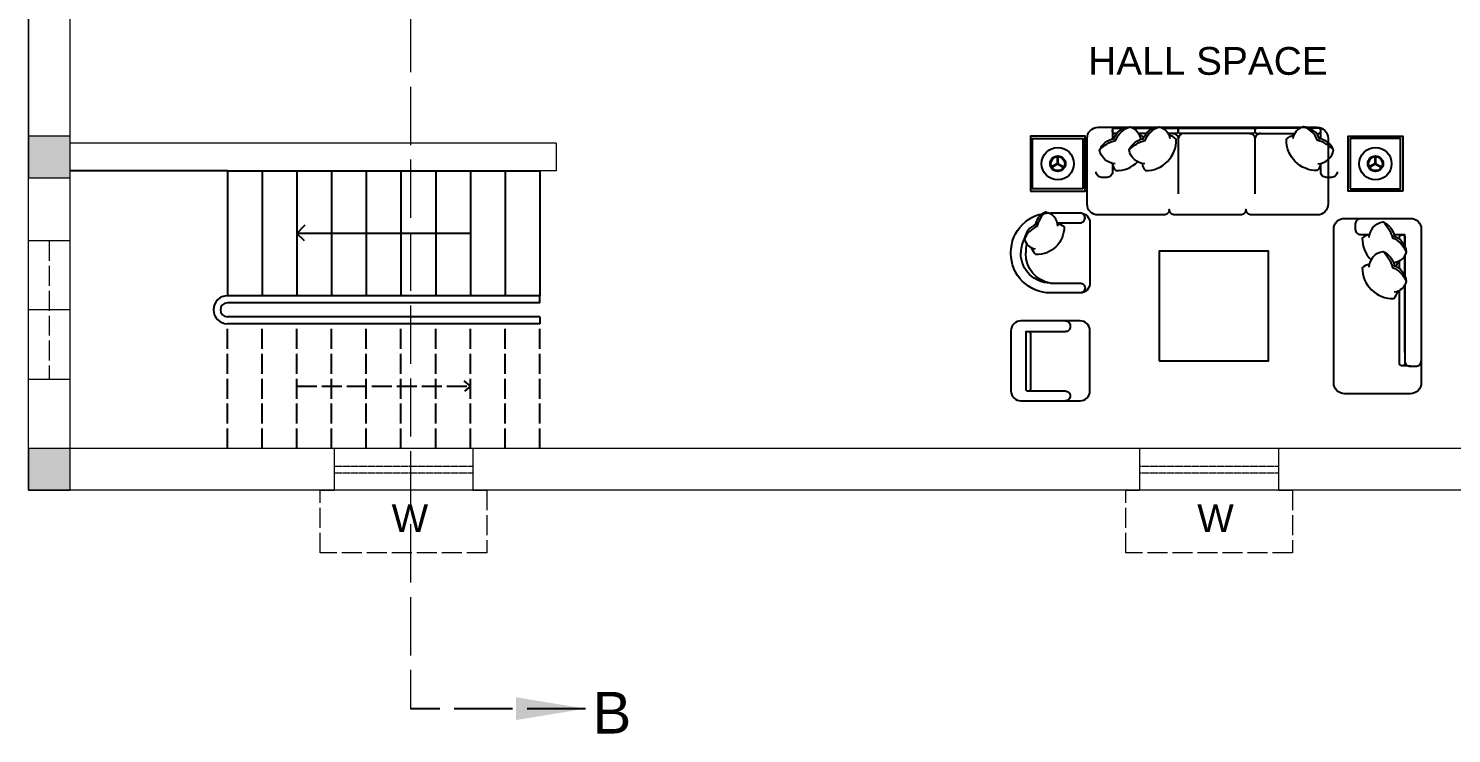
# Model space of a CAD drawing. Header units: millimetres. Extents: x 98839 to 175421, y 74144 to 114536.
# Drawn here: x 138379 to 148625, y 102191 to 107268 of the extents above; entities that cross this region are included whole.
import ezdxf

# ---------------------------------------------------------------- set-up
doc = ezdxf.new("R2010")
doc.units = ezdxf.units.MM
doc.linetypes.add('ACAD_ISO02W100', pattern=[15, 12, -3])
doc.layers.add('staircase', color=1, linetype='Continuous')
doc.styles.get("Standard").update_dxf_attribs({"font": 'Arial.ttf'})
doc.dimstyles.new('ISO-25', dxfattribs={"dimtxt": 2.5, "dimasz": 2.5, "dimexe": 1.25, "dimexo": 0.625, "dimtad": 1, "dimtxsty": 'Standard', "dimcen": 2.5, "dimadec": 0, "dimazin": 0, "dimtfac": 1, "dimtmove": 0, "dimatfit": 3, "dimfxl": 1, "dimarcsym": 0})

msp = doc.modelspace()

# ---------------------------------------------------------------- hatches: boundary and pattern name
at = {"lineweight": 0}
h = msp.add_hatch(color=256, dxfattribs=at)
h.dxf.hatch_style = 1
h.paths.add_polyline_path([(138679.25793, 106493.61389), (138379.25793, 106493.61389), (138379.25793, 106193.61389), (138679.25793, 106193.61389)])
h = msp.add_hatch(color=256, dxfattribs=at)
h.dxf.hatch_style = 1
h.paths.add_polyline_path([(138679.25793, 104242.19695), (138379.25793, 104242.19695), (138379.25793, 103942.19695), (138679.25793, 103942.19695)])

# ---------------------------------------------------------------- linework, layer by layer
at = {"color": 5, "linetype": 'ACAD_ISO02W100', "lineweight": 0, "ltscale": 35}
msp.add_line((141129.25793, 114198.5735), (141129.25793, 102369.76316), dxfattribs=at)
at = {"lineweight": 0}
for p, q in [((138379.25793, 106242.19695), (138379.25793, 112242.19695)), ((138379.25793, 111942.19695), (138379.25793, 106493.61389)), ((138679.25793, 106442.19695), (138679.25793, 111942.19695)), ((142179.25793, 106442.19695), (138679.25793, 106442.19695)), ((142179.25793, 106442.19695), (142179.25793, 106242.19695)), ((138379.25793, 103942.19695), (138379.25793, 106242.19695)), ((142179.25793, 106242.19695), (138679.25793, 106242.19695)), ((138679.25793, 104242.19695), (138679.25793, 106242.19695)), ((138679.25793, 105739.88061), (138379.25793, 105739.88061)), ((138679.25793, 105739.88061), (138379.31276, 105739.88061)), ((138679.25793, 105242.19695), (138379.25793, 105242.19695)), ((138679.25793, 104739.88061), (138379.25793, 104739.88061)), ((149279.25793, 104242.19695), (138679.25793, 104242.19695)), ((140579.25793, 104242.19695), (140579.25793, 103942.19695)), ((140579.25793, 104242.19695), (140579.25793, 103942.19695)), ((141579.25793, 104242.19695), (141579.25793, 103942.19695)), ((141579.25793, 104242.19695), (141579.25793, 103942.19695)), ((146379.25793, 104242.19695), (146379.25793, 103942.19695)), ((146379.25793, 104242.19695), (146379.25793, 103942.19695)), ((147379.25793, 104242.19695), (147379.25793, 103942.19695)), ((147379.25793, 104242.19695), (147379.25793, 103942.19695)), ((149479.25793, 103942.19695), (138379.25793, 103942.19695))]:
    msp.add_line(p, q, dxfattribs=at)
at = {"color": 7}
for p, q in [((145787.2751, 106294.41196), (145787.2751, 106350.02641)), ((145792.24399, 106294.41196), (145792.24399, 106350.02641)), ((148074.54511, 106294.41196), (148074.54511, 106350.02641)), ((148079.51401, 106294.41196), (148079.51401, 106350.02641)), ((145788.51732, 106296.56355), (145740.35379, 106268.75632)), ((145791.00177, 106292.26036), (145742.83824, 106264.45313)), ((145788.51732, 106292.26036), (145836.68086, 106264.45313)), ((145791.00177, 106296.56355), (145839.1653, 106268.75632)), ((148075.78733, 106296.56355), (148027.6238, 106268.75632)), ((148078.27178, 106292.26036), (148030.10825, 106264.45313)), ((148075.78733, 106292.26036), (148123.95087, 106264.45313)), ((148078.27178, 106296.56355), (148126.43532, 106268.75632)), ((148328.30609, 104835.29143), (148269.15256, 104839.121))]:
    msp.add_line(p, q, dxfattribs=at)
at = {"linetype": 'ACAD_ISO02W100', "lineweight": 0, "ltscale": 12}
for p, q in [((138529.25793, 105739.88061), (138529.25793, 104739.88061)), ((140479.25793, 103492.19695), (140479.25793, 103942.19695)), ((141679.25793, 103942.19695), (141679.25793, 103492.19695)), ((146279.25793, 103492.19695), (146279.25793, 103942.19695)), ((147479.25793, 103942.19695), (147479.25793, 103492.19695)), ((141679.25793, 103492.19695), (140579.25793, 103492.19695)), ((147479.25793, 103492.19695), (146379.25793, 103492.19695))]:
    msp.add_line(p, q, dxfattribs=at)
at = {"color": 3}
msp.add_line((141561.25793, 105792.19695), (140311.25793, 105792.19695), dxfattribs=at)
at = {"color": 3, "linetype": 'ACAD_ISO02W100', "ltscale": 12}
for p, q in [((141561.25793, 104692.19695), (141515.03672, 104729.76738)), ((140311.25793, 104692.19695), (141561.25793, 104692.19695)), ((141561.25793, 104692.19695), (141517.36622, 104656.56038))]:
    msp.add_line(p, q, dxfattribs=at)
at = {"linetype": 'ACAD_ISO02W100', "lineweight": 0}
for p, q in [((140579.25793, 104117.19695), (141579.25793, 104117.19695)), ((146379.25793, 104117.19695), (147379.25793, 104117.19695)), ((140579.25793, 104067.19695), (141579.25793, 104067.19695)), ((146379.25793, 104067.19695), (147379.25793, 104067.19695)), ((140479.25793, 103942.19695), (140579.25793, 103942.19695)), ((141579.25793, 103942.19695), (141679.25793, 103942.19695)), ((146279.25793, 103942.19695), (146379.25793, 103942.19695)), ((147379.25793, 103942.19695), (147479.25793, 103942.19695))]:
    msp.add_line(p, q, dxfattribs=at)
at = {"linetype": 'ACAD_ISO02W100', "lineweight": 0, "ltscale": 15}
for p, q in [((140579.25793, 103492.19695), (140479.25793, 103492.19695)), ((146379.25793, 103492.19695), (146279.25793, 103492.19695))]:
    msp.add_line(p, q, dxfattribs=at)
at = {"color": 7, "ltscale": 0.03}
for points in [[(147736.5051, 106004.14901, -0.4142135624), (147657.63372, 105925.27763), (147184.40544, 105925.27763, -0.4142135624), (147144.96975, 105964.71332, -0.4142135624), (147105.53406, 105925.27763), (146632.30578, 105925.27763, -0.4142135624), (146592.87009, 105964.71332, -0.4142135624), (146553.4344, 105925.27763), (146080.20612, 105925.27763, -0.4142135624), (146001.33474, 106004.14901), (146001.33474, 106477.37729, -0.4142135624), (146080.20612, 106556.24867), (147657.63372, 106556.24867, -0.4142135624), (147736.5051, 106477.37729)], [(147855.07781, 104638.11298, -0.4142135624), (147776.20643, 104716.98436), (147776.20643, 104716.98436, 0.3178372452), (147776.20643, 104716.98436, -0.4142135624), (147776.20643, 104716.98436), (147776.20643, 104716.98436, 1.1861847476), (147776.20643, 104716.98436, -0.4142135624), (147776.20643, 104716.98436), (147776.20643, 105821.18368, -0.4142135624), (147855.07781, 105900.05506), (148328.30609, 105900.05506, -0.4142135624), (148407.17747, 105821.18368), (148407.17747, 104716.98436, -0.4142135624), (148328.30609, 104638.11298)], [(145452.68309, 104657.65884), (145452.68309, 104657.65884, 0.4142135624), (145523.79663, 104586.5453), (145950.47786, 104586.5453, 0.4142135624), (146021.5914, 104657.65884), (146021.5914, 104657.65884), (146021.5914, 105091.45143, 0.4142135624), (145950.47786, 105162.56497), (145523.79663, 105162.56497, 0.4142135624), (145452.68309, 105091.45143)]]:
    msp.add_lwpolyline(points, format="xyb", close=True, dxfattribs=at)
at = {"color": 7}
for points in [[(146090.90763, 106393.37419, -0.1477298759), (146206.16684, 106461.14842, -0.2133427586), (146307.86612, 106560.5506)], [(146190.24368, 106466.54991, -0.3066634949), (146307.86612, 106560.5506, -0.3063299663), (146384.70561, 106474.70326)], [(146303.34616, 106393.37419, -0.1477298759), (146418.60538, 106461.14842, -0.2133427586), (146520.30466, 106560.5506)], [(146402.68221, 106466.54991, -0.3066634949), (146520.30466, 106560.5506, -0.3063299663), (146597.14415, 106474.70326)], [(147676.54543, 106466.54991, 0.3066634949), (147558.92299, 106560.5506, 0.3063299663), (147482.08349, 106474.70326)], [(147775.88148, 106393.37419, 0.1477298759), (147660.62226, 106461.14842, 0.2133427586), (147558.92299, 106560.5506)], [(146203.90685, 106293.97201, -0.3567723648), (146090.90763, 106393.37419, -0.2495420503), (146193.29529, 106475.29004)], [(146267.07819, 106550.74394), (146184.11644, 106550.74394), (146184.11644, 106473.24342, -0.4143521106)], [(146214.21045, 106511.30825), (146199.89072, 106511.30825, -0.4142135624), (146184.11644, 106527.08253), (146184.11644, 106534.96966, -0.4142135624), (146199.89072, 106550.74394)], [(146199.89072, 106550.74394), (146267.07819, 106550.74394, -0.4144686762)], [(146416.34538, 106293.97201, -0.3567723648), (146303.34616, 106393.37419, -0.2495420503), (146405.73383, 106475.29004)], [(146332.68488, 106550.74394), (146479.51673, 106550.74394, -0.4147466524)], [(146426.64899, 106511.30825), (146372.3942, 106511.30825, -0.4145988486)], [(146410.3929, 106485.90583, 0.071865379), (146377.33055, 106501.32328)], [(146396.46917, 106296.37644, 0.1655406299), (146420.86534, 106244.27092, 0.4259891687), (146642.34383, 106470.18497, 0.1215233233), (146589.76908, 106501.32328)], [(146545.12341, 106550.74394), (146641.57045, 106550.74394, -0.4142135624), (146657.34472, 106534.96966), (146657.34472, 106527.08253, -0.4142135624), (146641.57045, 106511.30825), (146584.83274, 106511.30825, -0.1263133649)], [(146617.90903, 106511.30825, -0.4142135624), (146657.34472, 106471.87256), (146657.34472, 106077.51566, -0.4173201769)], [(146696.78041, 106511.30825, 0.4142135624), (146657.34472, 106471.87256)], [(147170.00869, 106511.30825, -0.4142135624), (147209.44438, 106471.87256)], [(147534.10423, 106550.74394), (147225.21866, 106550.74394, 0.4142135624), (147209.44438, 106534.96966), (147209.44438, 106527.08253, 0.4142135624), (147225.21866, 106511.30825), (147494.3949, 106511.30825, 0.4126515509)], [(147248.88007, 106511.30825, 0.4142135624), (147209.44438, 106471.87256), (147209.44438, 106077.51566, 0.4152490963)], [(147682.75847, 106296.37644, -0.1655406299), (147658.3623, 106244.27092, -0.4259891687), (147436.88381, 106470.18497, -0.1215233233), (147489.45856, 106501.32328)], [(147666.89838, 106550.74394), (147599.71091, 106550.74394, 0.4125353507)], [(147652.57865, 106511.30825), (147666.89838, 106511.30825, 0.4142135624), (147682.67266, 106527.08253), (147682.67266, 106534.96966, 0.4142135624), (147666.89838, 106550.74394)], [(147662.88226, 106293.97201, 0.3567723648), (147775.88148, 106393.37419, 0.2495420503), (147673.49381, 106475.29004)], [(146184.11644, 106296.35866), (146184.11644, 106235.25842, -0.4142135624), (146144.68075, 106195.82273), (146105.24507, 106195.82273, -0.4142135624), (146065.80938, 106235.25842)], [(146184.03063, 106296.37644, 0.1655406299), (146208.42681, 106244.27092, 0.2002311474), (146364.97205, 106307.73044)], [(147800.97973, 106235.25842, -0.4142135624), (147761.54404, 106195.82273), (147722.10835, 106195.82273, -0.4142135624), (147682.67266, 106235.25842), (147682.67266, 106296.35866)], [(145701.24415, 105945.43589, 0.1477298759), (145640.13624, 105841.51364, 0.2133427586), (145550.51133, 105749.81758, 0.1786618102)], [(145790.86907, 105843.55134, 0.3567723648), (145701.24415, 105945.43589, 0.2495420503), (145627.3856, 105853.11914, -9.6168803477)], [(145786.99125, 105868.5065), (145950.47786, 105868.5065, 0.4142135624), (145986.03463, 105904.06327), (145986.03463, 105904.06327, 0.4142135624), (145950.47786, 105939.62004)], [(145635.26605, 105855.8706, 0.3066634949), (145550.51133, 105749.81758, 0.3063299663), (145627.91466, 105680.53607, -0.8728471598)], [(145788.70114, 105861.47252, -0.1655406299), (145835.68153, 105839.47597, -0.4259891687), (145631.98853, 105639.78226, -0.1215233233), (145603.91301, 105687.18571, 7.1154642914)], [(148034.48512, 105781.74799), (147973.38488, 105781.74799, -0.4142135624), (147933.94919, 105821.18368), (147933.94919, 105860.61937, -0.4142135624), (147973.38488, 105900.05506)], [(148032.09847, 105761.95758, -0.3567723648), (148131.50065, 105874.95681, -0.2495420503), (148213.4165, 105772.56914, 9.6168803477)], [(148131.50065, 105874.95681, -0.1477298759), (148199.27488, 105759.69759, -0.2133427586), (148298.67706, 105657.99831, -0.1786618102)], [(145551.9354, 105761.0644, 0.1305914895), (145523.79663, 105655.16589), (145523.79663, 105651.61021)], [(148034.5029, 105781.8338, 0.1655406299), (147982.39739, 105757.43763, 0.2002311474), (148045.8569, 105600.89238, 0.1215233233)], [(148204.67637, 105775.62076, -0.3066634949), (148298.67706, 105657.99831, -0.3063299663), (148212.82972, 105581.15882, 0.8728471598)], [(148288.8704, 105698.78624), (148288.8704, 105781.74799), (148211.36988, 105781.74799, -0.4142135624)], [(148249.43471, 105751.65398), (148249.43471, 105765.97371, -0.4142135624), (148265.20899, 105781.74799), (148273.09612, 105781.74799, -0.4142135624), (148288.8704, 105765.97371)], [(148288.8704, 105765.97371), (148288.8704, 105698.78624, -0.4142135624)], [(145737.13724, 105434.71392, -0.4142135624), (145523.79663, 105648.05453), (145523.79663, 105651.61021)], [(145567.015, 105715.78816, 0.0723842364), (145559.3534, 105655.16589), (145559.3534, 105651.61021)], [(145737.13724, 105434.71392, -0.3727189106), (145559.3534, 105648.05453), (145559.3534, 105651.61021)], [(148032.09847, 105549.51905, -0.3567723648), (148131.50065, 105662.51827, -0.2495420503), (148213.4165, 105560.1306, 9.6168803477)], [(148131.50065, 105662.51827, -0.1477298759), (148199.27488, 105547.25905, -0.2133427586), (148298.67706, 105445.55978, -0.1786618102)], [(148288.8704, 105633.17955), (148288.8704, 105486.3477, -0.4142135624)], [(148034.5029, 105569.39526, 0.1655406299), (147982.39739, 105544.99909, 0.4259891687), (148208.31143, 105323.5206, 0.1215233233), (148239.44974, 105376.09535, -7.1154642914)], [(148204.67637, 105563.18222, -0.3066634949), (148298.67706, 105445.55978, -0.3063299663), (148212.82972, 105368.72028, 0.8728471598)], [(148224.03229, 105555.47153, 0.071865379), (148239.44974, 105588.53389, -7.1154642914)], [(148249.43471, 105539.21544), (148249.43471, 105593.47023, -0.4142135624)], [(145737.13372, 105434.71392), (145950.47786, 105434.71392, -0.4142135624), (145986.03463, 105399.15715), (145986.03463, 105399.15715, -0.4142135624), (145950.47786, 105363.60038)], [(148288.8704, 105420.74102), (148288.8704, 104854.89528, -0.4142135624), (148273.09612, 104839.121), (148265.20899, 104839.121, -0.4142135624), (148249.43471, 104854.89528), (148249.43471, 105381.03169, -0.4142135624)], [(145843.80755, 105162.56497, -0.4142135624), (145879.36432, 105127.0082), (145879.36432, 105119.89685, -0.4142135624), (145843.80755, 105084.34008), (145788.71717, 105084.34008)], [(145594.91017, 104914.58144), (145594.91017, 105070.11737, 0.4142135624), (145580.68746, 105084.34008), (145573.5761, 105084.34008, 0.4142135624), (145559.3534, 105070.11737)], [(145559.3534, 105070.11737), (145559.3534, 104950.38493, 0.4142135624)], [(145559.3534, 104950.38493), (145559.3534, 104671.88155, 0.4142135624), (145573.5761, 104657.65884), (145580.68746, 104657.65884, 0.4142135624), (145594.91017, 104671.88155), (145594.91017, 104914.58144, 0.4142135624)], [(148288.8704, 104935.82736), (148288.8704, 104874.72712, 0.4142135624), (148328.30609, 104835.29143), (148367.74178, 104835.29143, 0.4142135624), (148407.17747, 104874.72712)], [(145580.68746, 104657.65884), (145843.80755, 104657.65884, -0.4142135624), (145879.36432, 104622.10207), (145879.36432, 104622.10207, -0.4142135624), (145843.80755, 104586.5453)]]:
    msp.add_lwpolyline(points, format="xyb", dxfattribs=at)
at = {"lineweight": 0}
for points in [[(138379.25793, 106193.61389), (138679.25793, 106193.61389), (138679.25793, 106493.61389), (138379.25793, 106493.61389)], [(138379.25793, 103942.19695), (138679.25793, 103942.19695), (138679.25793, 104242.19695), (138379.25793, 104242.19695)]]:
    msp.add_lwpolyline(points, close=True, dxfattribs=at)
at = {"color": 7, "ltscale": 0.03}
for points in [[(145592.5811, 106097.23351), (145986.938, 106097.23351), (145986.938, 106491.5904), (145592.5811, 106491.5904)], [(148274.20801, 106097.23351), (147879.85111, 106097.23351), (147879.85111, 106491.5904), (148274.20801, 106491.5904)], [(146519.31981, 104874.72712), (147308.03361, 104874.72712), (147308.03361, 105663.44092), (146519.31981, 105663.44092)]]:
    msp.add_lwpolyline(points, close=True, dxfattribs=at)
at = {"color": 7}
for points in [[(145971.16372, 106113.00778), (145608.35537, 106113.00778), (145608.35537, 106475.81613), (145971.16372, 106475.81613)], [(147895.62539, 106113.00778), (148258.43373, 106113.00778), (148258.43373, 106475.81613), (147895.62539, 106475.81613)]]:
    msp.add_lwpolyline(points, close=True, dxfattribs=at)
for points in [[(146479.51673, 106550.74394), (146332.68488, 106550.74394)], [(147534.10423, 106550.74394), (146545.12341, 106550.74394)], [(147682.67266, 106473.24342), (147682.67266, 106550.74394), (147599.71091, 106550.74394)], [(148288.8704, 105486.3477), (148288.8704, 105633.17955)], [(148288.8704, 104935.82736), (148288.8704, 105420.74102)], [(145788.71717, 105084.34008), (145559.3534, 105084.34008), (145559.3534, 104950.38493)], [(145559.3534, 104950.38493), (145559.3534, 104661.21452)]]:
    msp.add_lwpolyline(points, dxfattribs=at)
msp.add_lwpolyline([(146673.119, 106550.74394), (147193.67011, 106550.74394, -0.4142135624), (147209.44438, 106534.96966), (147209.44438, 106527.08253, -0.4142135624), (147193.67011, 106511.30825), (146673.119, 106511.30825, -0.4142135624), (146657.34472, 106527.08253), (146657.34472, 106534.96966, -0.4142135624)], format="xyb", close=True, dxfattribs=at)
at = {"color": 7, "ltscale": 0.03}
msp.add_lwpolyline([(146021.5914, 105651.61021), (146021.5914, 105434.71392, -0.414213563), (145950.47786, 105363.60038), (145737.13724, 105363.60038, -0.4142135624), (145452.68309, 105648.05453), (145452.68309, 105651.61021), (145452.68309, 105655.16589, -0.4142135624), (145737.13724, 105939.62004), (145950.47786, 105939.62004, -0.414213563), (146021.5914, 105868.5065), (146021.5914, 105651.61021)], format="xyb", dxfattribs=at)
at = {"color": 3}
msp.add_lwpolyline([(140365.94191, 105738.68481), (140311.25793, 105792.19695), (140372.53887, 105854.81987)], dxfattribs=at)
at = {"color": 7}
for centre, radius in [((145789.75955, 106294.41196), 116.30851), ((145789.75955, 106294.41196), 55.66992), ((148077.02956, 106294.41196), 116.30851), ((148077.02956, 106294.41196), 55.66992), ((145789.75955, 106294.41196), 49.89679), ((148077.02956, 106294.41196), 49.89679)]:
    msp.add_circle(centre, radius, dxfattribs=at)
at = {"layer": 'staircase'}
for p, q in [((139811.25793, 106242.19695), (138679.20309, 106242.19695)), ((139811.25793, 106242.19695), (139811.25793, 105342.19695)), ((139811.25793, 106242.19695), (142061.25793, 106242.19695)), ((140061.25793, 106242.19695), (140061.25793, 105342.19695)), ((140311.25793, 106242.19695), (140311.25793, 105342.19695)), ((140561.25793, 106242.19695), (140561.25793, 105342.19695)), ((140811.25793, 106242.19695), (140811.25793, 105342.19695)), ((141061.25793, 106242.19695), (141061.25793, 105342.19695)), ((141311.25793, 106242.19695), (141311.25793, 105342.19695)), ((141561.25793, 106242.19695), (141561.25793, 105342.19695)), ((141811.25793, 106242.19695), (141811.25793, 105342.19695)), ((142061.25793, 106242.19695), (142061.25793, 105342.19695)), ((142061.25793, 105342.19695), (139811.25793, 105342.19695)), ((142061.25793, 105292.19695), (142061.25793, 105342.19695)), ((142061.25793, 105292.19695), (139811.25793, 105292.19695)), ((142061.25793, 105192.19695), (139811.25793, 105192.19695)), ((142061.25793, 105142.19695), (139811.25793, 105142.19695)), ((142061.25793, 105192.19695), (142061.25793, 105142.19695))]:
    msp.add_line(p, q, dxfattribs=at)
at = {"layer": 'staircase', "linetype": 'ACAD_ISO02W100', "ltscale": 12}
for p, q in [((139811.25793, 104242.19695), (139811.25793, 105142.19695)), ((140061.25793, 104242.19695), (140061.25793, 105142.19695)), ((140311.25793, 104242.19695), (140311.25793, 105142.19695)), ((140561.25793, 104242.19695), (140561.25793, 105142.19695)), ((140811.25793, 104242.19695), (140811.25793, 105142.19695)), ((141061.25793, 104242.19695), (141061.25793, 105142.19695)), ((141311.25793, 104242.19695), (141311.25793, 105142.19695)), ((141561.25793, 104242.19695), (141561.25793, 105142.19695)), ((141811.25793, 104242.19695), (141811.25793, 105142.19695)), ((142061.25793, 104242.19695), (142061.25793, 105142.19695))]:
    msp.add_line(p, q, dxfattribs=at)
at = {"layer": 'staircase'}
for radius in [100, 50]:
    msp.add_arc((139811.25793, 105242.19695), radius, 90, 270, dxfattribs=at)

# ---------------------------------------------------------------- texts
at = {"attachment_point": 1}
for s, width, heights, insert, char_height in [('HALL SPACE', 2914.2102968, [781.16055], (146009.25793, 107134.29194), 200), ('W', 2102.6069868, [0], (140993.49291, 103842.13495), 200), ('W', 2102.6069868, [0], (146793.49291, 103842.13495), 200), ('B', 2102.6069868, [0], (142440.11902, 102490.68899), 300)]:
    msp.add_mtext_dynamic_manual_height_columns(s, width=width, gutter_width=7783.76116, heights=heights, dxfattribs=dict(at, insert=insert, char_height=char_height))

# ---------------------------------------------------------------- leaders
at = {"color": 5, "linetype": 'ACAD_ISO02W100', "lineweight": 0, "ltscale": 35}
msp.add_leader([(142390.04721, 102369.76316), (141129.25793, 102369.76316)], dimstyle='ISO-25', override={"dimasz": 500}, dxfattribs=at)

doc.saveas('drawing.dxf')
